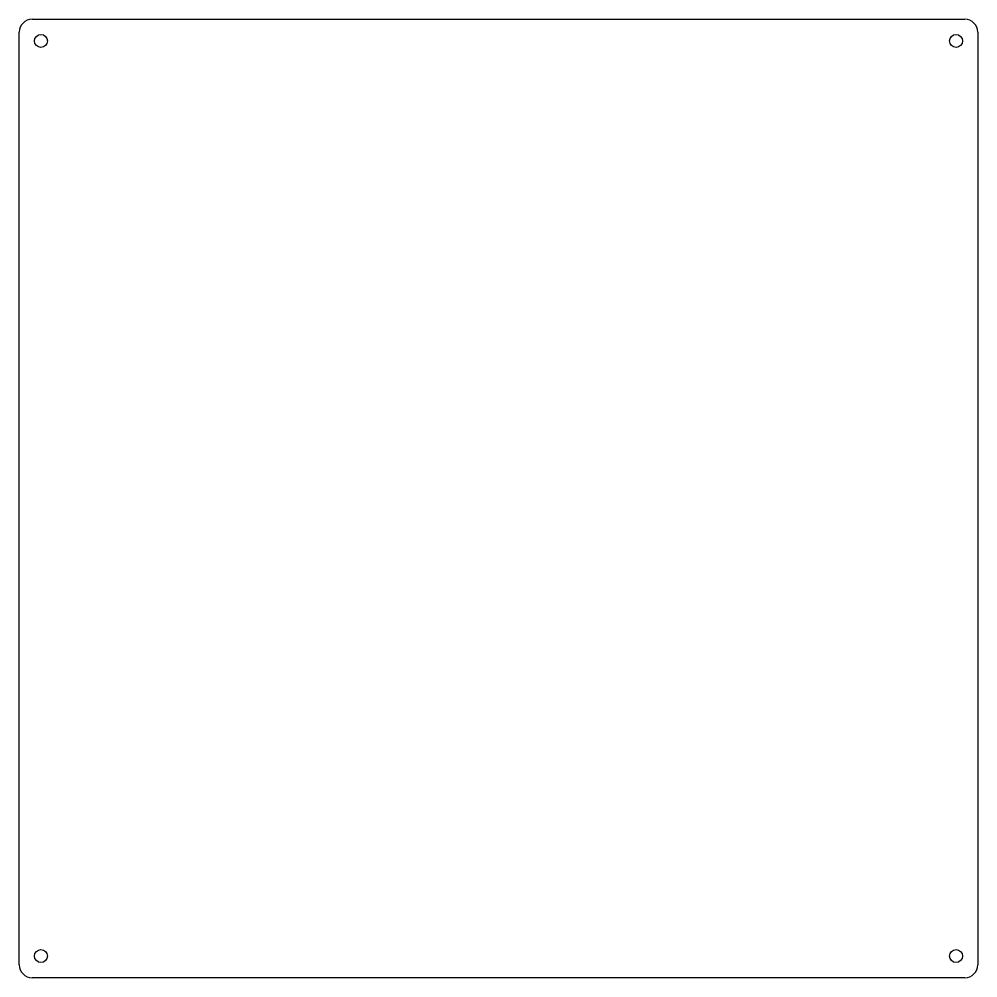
# Model space of a CAD drawing. Extents: x -110 to 110, y -110 to 110.
import ezdxf

# ---------------------------------------------------------------- set-up
doc = ezdxf.new("R2010")
doc.units = 0
doc.layers.get('0').update_dxf_attribs({"linetype": 'continuous'})

# ---------------------------------------------------------------- blocks, each defined once
blk = doc.blocks.new('FILLET033')
at = {"color": 0}
for p, q in [((-107, 110), (107, 110)), ((-110, -107), (-110, 107)), ((110, 107), (110, -107)), ((107, -110), (-107, -110))]:
    blk.add_line(p, q, dxfattribs=at)
for centre in [(-105, 105), (105, 105), (-105, -105), (105, -105)]:
    blk.add_circle(centre, 1.5, dxfattribs=at)
for centre, start, end in [((-107, 107), 90, -180), ((107, 107), 0, 90), ((-107, -107), 180, -90), ((107, -107), -90, 0)]:
    blk.add_arc(centre, 3, start, end, dxfattribs=at)

msp = doc.modelspace()

# ---------------------------------------------------------------- block references
at = {"color": 0}
msp.add_blockref('FILLET033', (0, 0), dxfattribs=at)

doc.saveas('drawing.dxf')
